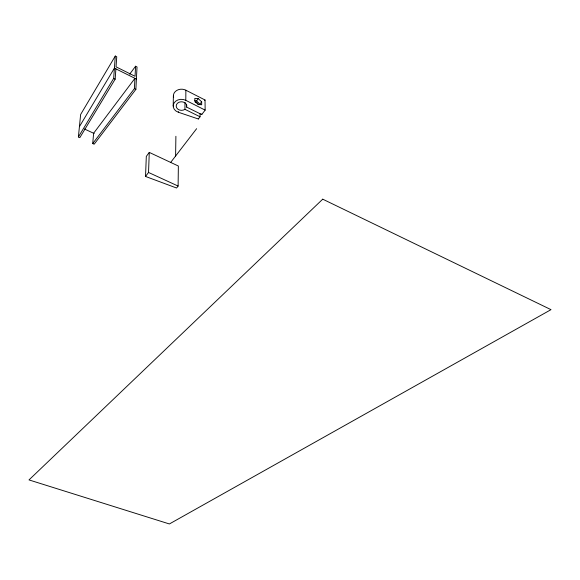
<?xml version="1.0" encoding="UTF-8"?>
<svg xmlns="http://www.w3.org/2000/svg" width="580" height="580" viewBox="0 0 580 580"><rect width="100%" height="100%" fill="white"/><g stroke="black" fill="none" stroke-linecap="round" stroke-linejoin="round"><path stroke-width="0.87" d="M185.803 100.333A8.28 6.728 1.2 0 0 174.087 102.95A8.28 6.728 1.2 0 0 178.364 112.252L198.36 118.994L200.049 116.783L184.94 109.323A5.278 4.285 1.2 0 1 176.617 107.699A5.278 4.285 1.2 0 1 181.032 101.783A5.278 4.285 1.2 0 1 186.615 107.082L201.738 114.572L205.146 110.12L185.803 100.333L185.868 90.212A8.2 6.728 1.3 0 0 176.69 90.48A8.2 6.728 1.3 0 0 173.645 97.563M186.615 107.082L186.63 104.531M184.94 109.323L184.991 102.341M178.364 112.252L178.379 111.614M178.111 186.057L178.357 166.018L149.278 152.402L146.312 156.397L145.522 176.451L176.566 188.007L178.111 186.057L148.531 172.463L149.278 152.402M175.602 156.027L175.892 136.278M173.202 106.068L173.376 95.939M92.728 143.565L134.4 88.631L134.944 78.336L93.619 133.248L92.728 143.565L94.156 144.217L135.872 89.356L137.025 66.954L135.59 66.229L129.666 74.175M135.59 66.229L135.053 76.299L116.036 66.838L116.747 56.782L115.29 56.042L80.627 114.506L78.394 136.96L79.837 137.619L115.159 79.163L115.891 68.875M78.394 136.96L113.665 78.431L115.29 56.042M79.424 126.643L114.412 68.136L136.401 79.061M194.815 100.804L196.533 100.934L198.244 98.651L201.666 101.841L201.688 104.763L198.273 104.494L194.837 101.282L194.829 98.361L198.244 98.651M201.666 101.841L199.962 104.103L196.533 100.934M145.522 176.451L148.531 172.463M204.61 100.55L205.03 99.992L185.868 90.212M170.701 162.393L196.627 128.68M84.354 128.941L94.206 133.523M113.665 78.431L115.159 79.163M134.4 88.631L135.872 89.356M205.03 99.992L205.146 110.12M201.731 113.934L201.738 114.572M200.027 113.6L200.049 116.783M198.36 118.356L198.36 118.994M195.206 102.385A2.037 1.066 39.1 0 1 197.113 102.943A2.037 1.066 39.1 0 1 198.258 104.704M322.726 199.172L29 479.921L169.389 523.957L551 309.655L322.726 199.172"/></g></svg>
